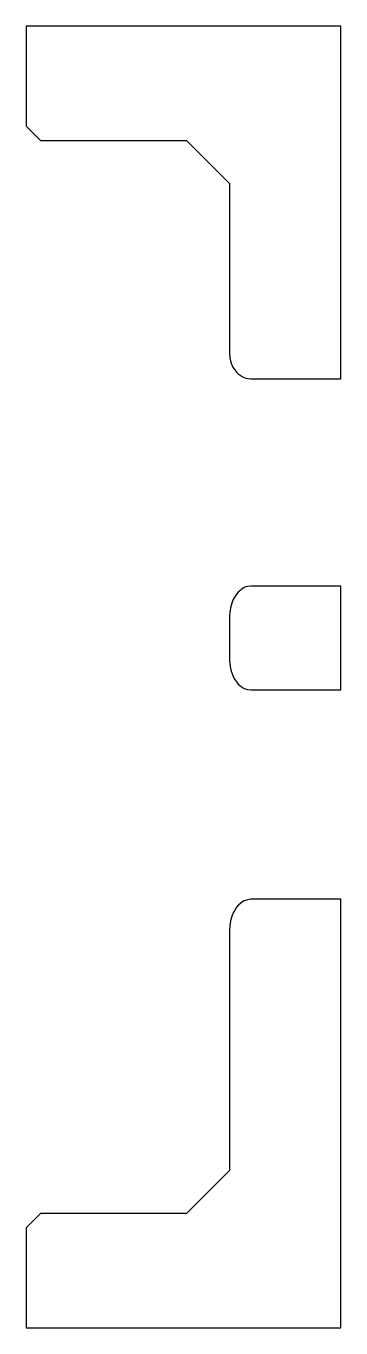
# Model space of a CAD drawing. Header units: metres. Extents: x 0 to 47.5, y 0 to 45.5.
# Drawn here: x 0 to 11, y 0 to 45.5 of the extents above.
import ezdxf

# ---------------------------------------------------------------- set-up
doc = ezdxf.new("R2010")
doc.units = ezdxf.units.M

msp = doc.modelspace()

# ---------------------------------------------------------------- linework, layer by layer
for p, q in [((11, 45.5), (0, 45.5)), ((0, 45.5), (0, 42)), ((11, 33.1736), (11, 45.5)), ((0, 42), (0.5, 41.5)), ((0.5, 41.5), (5.60409, 41.5)), ((5.60409, 41.5), (7.10409, 40)), ((7.10409, 40), (7.10409, 34.0497)), ((7.10409, 34.0497), (7.10506, 34.0363)), ((7.10506, 34.0363), (7.11332, 33.9225)), ((7.11332, 33.9225), (7.11337, 33.9222)), ((7.11337, 33.9222), (7.11378, 33.9204)), ((7.11378, 33.9204), (7.13783, 33.8018)), ((7.13783, 33.8018), (7.14079, 33.7872)), ((7.14079, 33.7872), (7.17591, 33.6868)), ((7.17591, 33.6868), (7.18583, 33.6584)), ((7.18583, 33.6584), (7.2268, 33.5793)), ((7.2268, 33.5793), (7.24732, 33.5396)), ((7.24732, 33.5396), (7.28972, 33.4809)), ((7.28972, 33.4809), (7.32376, 33.4337)), ((7.32376, 33.4337), (7.36386, 33.3931)), ((7.36386, 33.3931), (7.41325, 33.3432)), ((7.41325, 33.3432), (7.44846, 33.3176)), ((7.44846, 33.3176), (7.51359, 33.2704)), ((7.51359, 33.2704), (7.54269, 33.2561)), ((7.54269, 33.2561), (7.62232, 33.217)), ((7.62232, 33.217), (7.6456, 33.2104)), ((7.6456, 33.2104), (7.73676, 33.1845)), ((7.73676, 33.1845), (7.75591, 33.1827)), ((7.75591, 33.1827), (7.85409, 33.1736)), ((7.85409, 33.1736), (11, 33.1736)), ((7.32376, 25.6084), (7.24732, 25.4775)), ((7.41325, 25.7203), (7.32376, 25.6084)), ((7.46406, 25.7658), (7.41325, 25.7203)), ((7.51359, 25.8102), (7.46406, 25.7658)), ((7.56927, 25.844), (7.51359, 25.8102)), ((7.62232, 25.8761), (7.56927, 25.844)), ((7.68137, 25.8969), (7.62232, 25.8761)), ((7.73676, 25.9163), (7.68137, 25.8969)), ((7.85409, 25.9298), (7.73676, 25.9163)), ((11, 25.9298), (7.85409, 25.9298)), ((11, 22.2957), (11, 25.9298)), ((7.12586, 25.0805), (7.11332, 25.0041)), ((7.14079, 25.1716), (7.12586, 25.0805)), ((7.18583, 25.3307), (7.14079, 25.1716)), ((7.21533, 25.4011), (7.18583, 25.3307)), ((7.24732, 25.4775), (7.21533, 25.4011)), ((7.10819, 24.9086), (7.10409, 24.8325)), ((7.10409, 24.8325), (7.10409, 23.3931)), ((7.11332, 25.0041), (7.10819, 24.9086)), ((7.10409, 23.3931), (7.10974, 23.288)), ((7.10974, 23.288), (7.11332, 23.2214)), ((7.11332, 23.2214), (7.1303, 23.1179)), ((7.1303, 23.1179), (7.14079, 23.054)), ((7.14079, 23.054), (7.1689, 22.9547)), ((7.1689, 22.9547), (7.18583, 22.8949)), ((7.18583, 22.8949), (7.22455, 22.8024)), ((7.22455, 22.8024), (7.24732, 22.748)), ((7.24732, 22.748), (7.29583, 22.6649)), ((7.29583, 22.6649), (7.32376, 22.6171)), ((7.32376, 22.6171), (7.41325, 22.5053)), ((7.41325, 22.5053), (7.51359, 22.4153)), ((7.51359, 22.4153), (7.58376, 22.3728)), ((7.58376, 22.3728), (7.62232, 22.3494)), ((7.62232, 22.3494), (7.69638, 22.3234)), ((7.69638, 22.3234), (7.73676, 22.3092)), ((7.73676, 22.3092), (7.85409, 22.2957)), ((7.85409, 22.2957), (11, 22.2957)), ((7.32376, 14.6584), (7.25257, 14.5365)), ((7.33032, 14.6666), (7.32376, 14.6584)), ((7.41325, 14.7703), (7.33032, 14.6666)), ((7.42102, 14.7772), (7.41325, 14.7703)), ((7.51359, 14.8602), (7.42102, 14.7772)), ((7.52236, 14.8656), (7.51359, 14.8602)), ((7.62232, 14.9261), (7.52236, 14.8656)), ((7.63182, 14.9295), (7.62232, 14.9261)), ((7.73676, 14.9663), (7.63182, 14.9295)), ((7.85409, 14.9799), (7.73676, 14.9663)), ((11, 14.9799), (7.85409, 14.9799)), ((11, 0), (11, 14.9799)), ((7.14079, 14.2216), (7.11473, 14.0627)), ((7.14338, 14.2307), (7.14079, 14.2216)), ((7.18583, 14.3807), (7.14338, 14.2307)), ((7.18972, 14.39), (7.18583, 14.3807)), ((7.24732, 14.5275), (7.18972, 14.39)), ((7.25257, 14.5365), (7.24732, 14.5275)), ((7.1045, 13.8902), (7.10409, 13.8825)), ((7.10409, 13.8825), (7.10409, 5.5)), ((7.11332, 14.0541), (7.1045, 13.8902)), ((7.11473, 14.0627), (7.11332, 14.0541)), ((7.10409, 5.5), (5.60409, 4)), ((0.5, 4), (0, 3.5)), ((5.60409, 4), (0.5, 4)), ((0, 3.5), (0, 0)), ((0, 0), (11, 0))]:
    msp.add_line(p, q)

doc.saveas('drawing.dxf')
